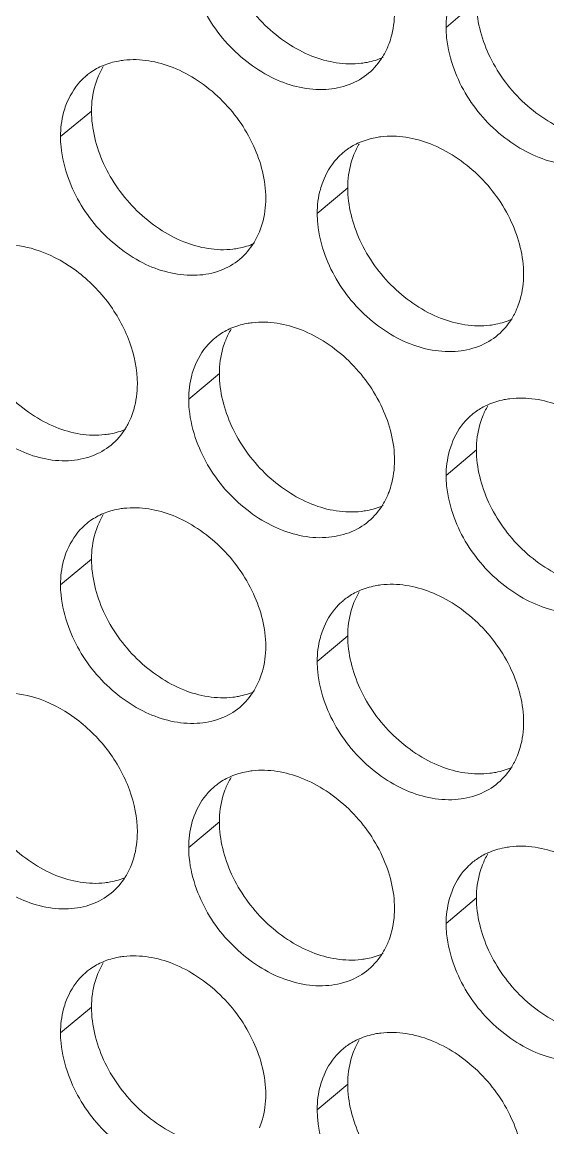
# Model space of a CAD drawing. Header units: millimetres. Extents: x 1177 to 4147, y 93 to 2194.
# Drawn here: x 2687.43 to 2696.66, y 778.39 to 797.82 of the extents above; entities that cross this region are included whole.
import ezdxf

# ---------------------------------------------------------------- set-up
doc = ezdxf.new("R2010")
doc.units = ezdxf.units.MM
doc.header["$LTSCALE"] = 0.1
doc.layers.get('0').update_dxf_attribs({"lineweight": 13})
doc.layers.add('标注', color=251, linetype='Continuous', lineweight=9)

# ---------------------------------------------------------------- blocks, each defined once
blk = doc.blocks.new('02')
at = {"layer": '标注'}
for p, q in [((4619.714, 731.53), (4618.955, 730.883)), ((4610.058, 728.784), (4609.28, 728.142)), ((4616.486, 726.857), (4615.721, 726.212)), ((4613.267, 722.192), (4612.496, 721.548)), ((4619.714, 720.28), (4618.955, 719.633)), ((4610.058, 717.534), (4609.28, 716.892)), ((4610.058, 717.534), (4609.28, 716.892)), ((4616.486, 715.607), (4615.721, 714.962)), ((4616.486, 715.607), (4615.721, 714.962)), ((4613.267, 710.942), (4612.496, 710.298)), ((4619.714, 709.03), (4618.955, 708.383)), ((4610.058, 706.284), (4609.28, 705.642)), ((4616.486, 704.357), (4615.721, 703.712))]:
    blk.add_line(p, q, dxfattribs=at)
for centre, radius, start, end in [((4615.73, 731.142), 1.912, 328.9787, 338.0529), ((4611.976, 728.914), 1.899, 148.7058, 157.8789), ((4610.945, 728.463), 1.579, 125.316, 129.5927), ((4618.416, 726.98), 1.912, 149.0222, 158.126), ((4617.403, 726.52), 1.599, 125.3449, 130.1938), ((4612.506, 726.471), 1.906, 328.8204, 337.9261), ((4618.964, 724.571), 1.919, 329.1361, 338.1835), ((4615.192, 722.318), 1.906, 148.8645, 158.0006), ((4614.169, 721.863), 1.589, 125.3301, 129.8922), ((4620.645, 719.934), 1.61, 125.3606, 130.4975), ((4621.65, 720.399), 1.919, 149.179, 158.2551), ((4609.291, 721.807), 1.899, 328.661, 337.8031), ((4615.73, 719.892), 1.912, 328.9787, 338.0529), ((4610.945, 717.213), 1.579, 125.316, 129.5927), ((4610.945, 717.213), 1.579, 125.316, 129.5927), ((4611.976, 717.664), 1.899, 148.7058, 157.8789), ((4611.976, 717.664), 1.899, 148.7058, 157.8789), ((4617.403, 715.27), 1.599, 125.3449, 130.1938), ((4617.403, 715.27), 1.599, 125.3449, 130.1938), ((4618.416, 715.73), 1.912, 149.0222, 158.126), ((4618.416, 715.73), 1.912, 149.0222, 158.126), ((4612.506, 715.221), 1.906, 328.8204, 337.9261), ((4612.506, 715.221), 1.906, 328.8204, 337.9261), ((4618.964, 713.321), 1.919, 329.1361, 338.1835), ((4618.964, 713.321), 1.919, 329.1361, 338.1835), ((4614.169, 710.613), 1.589, 125.3301, 129.8922), ((4615.192, 711.068), 1.906, 148.8645, 158.0006), ((4621.65, 709.149), 1.919, 149.179, 158.2551), ((4609.291, 710.557), 1.899, 328.661, 337.8031), ((4620.645, 708.684), 1.61, 125.3606, 130.4975), ((4615.73, 708.642), 1.912, 328.9787, 338.0529), ((4611.976, 706.414), 1.899, 148.7058, 157.8789), ((4610.945, 705.963), 1.579, 125.316, 129.5927), ((4618.416, 704.48), 1.912, 149.0222, 158.126), ((4617.403, 704.02), 1.599, 125.3449, 130.1938)]:
    blk.add_arc(centre, radius, start, end, dxfattribs=at)
for points, knots in [([(4613.267, 733.442), (4613.267, 732.991), (4613.51, 732.056), (4614.205, 731.078), (4614.955, 730.475), (4615.739, 730.05), (4616.413, 729.933), (4616.827, 729.983)], [0, 0, 0, 0, 0.246991, 0.512108, 0.644352, 0.77141, 1, 1, 1, 1]), ([(4624.148, 729.372), (4624.148, 729.822), (4623.902, 730.758), (4623.198, 731.73), (4622.441, 732.328), (4621.65, 732.749), (4620.973, 732.863), (4620.556, 732.811)], [0, 0, 0, 0, 0.246187, 0.510826, 0.643167, 0.770525, 1, 1, 1, 1]), ([(4612.695, 731.745), (4612.865, 731.279), (4613.269, 730.622), (4614.007, 729.957), (4614.803, 729.466), (4615.701, 729.252), (4616.522, 729.415), (4616.867, 729.612), (4617.011, 729.734)], [0, 0, 0, 0, 0.273173, 0.411313, 0.545072, 0.786333, 0.895775, 1, 1, 1, 1]), ([(4619.094, 731.673), (4619.071, 731.613), (4618.988, 731.357), (4618.955, 731.086), (4618.955, 730.883)], [0, 0, 0, 0, 0.242012, 1, 1, 1, 1]), ([(4619.714, 731.53), (4619.714, 731.08), (4619.958, 730.144), (4620.658, 729.17), (4621.412, 728.571), (4622.201, 728.149), (4622.877, 728.036), (4623.293, 728.088)], [0, 0, 0, 0, 0.246494, 0.511184, 0.643406, 0.77061, 1, 1, 1, 1]), ([(4617.504, 730.428), (4617.53, 730.491), (4617.623, 730.761), (4617.66, 731.048), (4617.66, 731.263)], [0, 0, 0, 0, 0.241585, 1, 1, 1, 1]), ([(4618.955, 730.883), (4618.955, 730.797), (4618.974, 730.438), (4619.061, 730.086), (4619.155, 729.831)], [0, 0, 0, 0, 0.240751, 1, 1, 1, 1]), ([(4614.43, 726.595), (4614.43, 727.046), (4614.186, 727.982), (4613.489, 728.959), (4612.738, 729.563), (4611.955, 729.989), (4611.282, 730.108), (4610.868, 730.06)], [0, 0, 0, 0, 0.246935, 0.51222, 0.644595, 0.771733, 1, 1, 1, 1]), ([(4616.827, 729.983), (4616.875, 729.989), (4617.061, 730.018), (4617.244, 730.073), (4617.373, 730.13)], [0, 0, 0, 0, 0.255784, 1, 1, 1, 1]), ([(4610.868, 730.06), (4610.823, 730.055), (4610.647, 730.028), (4610.473, 729.978), (4610.351, 729.927)], [0, 0, 0, 0, 0.255654, 1, 1, 1, 1]), ([(4619.155, 729.831), (4619.327, 729.364), (4619.735, 728.705), (4620.482, 728.043), (4621.286, 727.556), (4622.193, 727.351), (4623.018, 727.524), (4623.364, 727.726), (4623.508, 727.851)], [0, 0, 0, 0, 0.272504, 0.410462, 0.544153, 0.785671, 0.895417, 1, 1, 1, 1]), ([(4609.939, 729.68), (4609.881, 729.632), (4609.659, 729.42), (4609.499, 729.147), (4609.418, 728.931)], [0, 0, 0, 0, 0.245817, 1, 1, 1, 1]), ([(4610.217, 729.629), (4610.19, 729.565), (4610.096, 729.293), (4610.058, 729.002), (4610.058, 728.784)], [0, 0, 0, 0, 0.241186, 1, 1, 1, 1]), ([(4609.418, 728.931), (4609.395, 728.871), (4609.313, 728.615), (4609.28, 728.345), (4609.28, 728.142)], [0, 0, 0, 0, 0.241688, 1, 1, 1, 1]), ([(4610.058, 728.784), (4610.058, 728.333), (4610.299, 727.397), (4610.993, 726.418), (4611.74, 725.814), (4612.522, 725.387), (4613.194, 725.268), (4613.607, 725.317)], [0, 0, 0, 0, 0.247242, 0.512574, 0.644829, 0.771813, 1, 1, 1, 1]), ([(4620.899, 724.689), (4620.899, 725.139), (4620.654, 726.075), (4619.952, 727.049), (4619.198, 727.649), (4618.409, 728.071), (4617.733, 728.187), (4617.318, 728.137)], [0, 0, 0, 0, 0.246434, 0.511288, 0.64364, 0.770925, 1, 1, 1, 1]), ([(4609.28, 728.142), (4609.28, 728.056), (4609.299, 727.698), (4609.385, 727.345), (4609.478, 727.089)], [0, 0, 0, 0, 0.240605, 1, 1, 1, 1]), ([(4617.318, 728.137), (4617.27, 728.131), (4617.084, 728.102), (4616.902, 728.047), (4616.773, 727.991)], [0, 0, 0, 0, 0.25587, 1, 1, 1, 1]), ([(4616.37, 727.741), (4616.314, 727.693), (4616.097, 727.483), (4615.939, 727.215), (4615.859, 727.002)], [0, 0, 0, 0, 0.246074, 1, 1, 1, 1]), ([(4616.642, 727.692), (4616.616, 727.628), (4616.524, 727.359), (4616.486, 727.072), (4616.486, 726.857)], [0, 0, 0, 0, 0.241514, 1, 1, 1, 1]), ([(4609.478, 727.089), (4609.648, 726.624), (4610.049, 725.967), (4610.784, 725.3), (4611.575, 724.807), (4612.469, 724.589), (4613.288, 724.747), (4613.632, 724.941), (4613.776, 725.062)], [0, 0, 0, 0, 0.27351, 0.411743, 0.545537, 0.786668, 0.895956, 1, 1, 1, 1]), ([(4615.859, 727.002), (4615.837, 726.941), (4615.754, 726.686), (4615.721, 726.415), (4615.721, 726.212)], [0, 0, 0, 0, 0.241904, 1, 1, 1, 1]), ([(4616.486, 726.857), (4616.486, 726.407), (4616.729, 725.471), (4617.427, 724.495), (4618.179, 723.894), (4618.966, 723.471), (4619.641, 723.356), (4620.055, 723.407)], [0, 0, 0, 0, 0.246741, 0.511644, 0.643878, 0.771009, 1, 1, 1, 1]), ([(4614.272, 725.755), (4614.298, 725.819), (4614.392, 726.089), (4614.43, 726.378), (4614.43, 726.595)], [0, 0, 0, 0, 0.241422, 1, 1, 1, 1]), ([(4615.721, 726.212), (4615.721, 726.126), (4615.74, 725.767), (4615.827, 725.414), (4615.92, 725.159)], [0, 0, 0, 0, 0.240702, 1, 1, 1, 1]), ([(4608.638, 725.31), (4608.387, 725.386), (4607.882, 725.465), (4607.376, 725.372), (4607.153, 725.281)], [0, 0, 0, 0, 0.521913, 1, 1, 1, 1]), ([(4613.607, 725.317), (4613.653, 725.323), (4613.835, 725.351), (4614.014, 725.403), (4614.139, 725.458)], [0, 0, 0, 0, 0.255679, 1, 1, 1, 1]), ([(4611.209, 721.935), (4611.209, 722.292), (4611.053, 723.036), (4610.498, 724.037), (4609.671, 724.842), (4608.989, 725.204), (4608.638, 725.31)], [0, 0, 0, 0, 0.238714, 0.495406, 0.754851, 1, 1, 1, 1]), ([(4615.92, 725.159), (4616.091, 724.693), (4616.498, 724.035), (4617.24, 723.371), (4618.04, 722.882), (4618.943, 722.673), (4619.766, 722.841), (4620.111, 723.04), (4620.255, 723.164)], [0, 0, 0, 0, 0.272838, 0.410886, 0.544611, 0.786, 0.895595, 1, 1, 1, 1]), ([(4620.745, 723.858), (4620.77, 723.922), (4620.862, 724.189), (4620.899, 724.475), (4620.899, 724.689)], [0, 0, 0, 0, 0.241748, 1, 1, 1, 1]), ([(4606.857, 724.134), (4606.857, 723.683), (4607.098, 722.747), (4607.789, 721.766), (4608.535, 721.16), (4609.314, 720.731), (4609.984, 720.611), (4610.396, 720.659)], [0, 0, 0, 0, 0.247494, 0.513042, 0.645309, 0.772218, 1, 1, 1, 1]), ([(4614.089, 723.47), (4614.042, 723.464), (4613.861, 723.436), (4613.683, 723.384), (4613.557, 723.33)], [0, 0, 0, 0, 0.255763, 1, 1, 1, 1]), ([(4617.66, 720.013), (4617.66, 720.464), (4617.416, 721.4), (4616.716, 722.375), (4615.963, 722.977), (4615.177, 723.401), (4614.503, 723.519), (4614.089, 723.47)], [0, 0, 0, 0, 0.246684, 0.511753, 0.644116, 0.771328, 1, 1, 1, 1]), ([(4620.055, 723.407), (4620.105, 723.413), (4620.296, 723.443), (4620.484, 723.501), (4620.615, 723.56)], [0, 0, 0, 0, 0.255887, 1, 1, 1, 1]), ([(4613.15, 723.082), (4613.093, 723.034), (4612.873, 722.823), (4612.714, 722.552), (4612.634, 722.338)], [0, 0, 0, 0, 0.245947, 1, 1, 1, 1]), ([(4613.425, 723.032), (4613.399, 722.968), (4613.305, 722.697), (4613.267, 722.408), (4613.267, 722.192)], [0, 0, 0, 0, 0.241351, 1, 1, 1, 1]), ([(4606.271, 722.44), (4606.44, 721.975), (4606.839, 721.319), (4607.569, 720.651), (4608.356, 720.156), (4609.246, 719.934), (4610.062, 720.087), (4610.406, 720.279), (4610.551, 720.398)], [0, 0, 0, 0, 0.27385, 0.412176, 0.546005, 0.787007, 0.896139, 1, 1, 1, 1]), ([(4612.634, 722.338), (4612.611, 722.277), (4612.529, 722.022), (4612.496, 721.751), (4612.496, 721.548)], [0, 0, 0, 0, 0.241796, 1, 1, 1, 1]), ([(4613.267, 722.192), (4613.267, 721.741), (4613.51, 720.806), (4614.205, 719.828), (4614.955, 719.225), (4615.739, 718.8), (4616.413, 718.683), (4616.827, 718.733)], [0, 0, 0, 0, 0.246991, 0.512108, 0.644352, 0.77141, 1, 1, 1, 1]), ([(4611.049, 721.09), (4611.075, 721.154), (4611.17, 721.426), (4611.209, 721.717), (4611.209, 721.935)], [0, 0, 0, 0, 0.241257, 1, 1, 1, 1]), ([(4612.496, 721.548), (4612.496, 721.462), (4612.515, 721.104), (4612.601, 720.751), (4612.695, 720.495)], [0, 0, 0, 0, 0.240653, 1, 1, 1, 1]), ([(4620.556, 721.561), (4620.507, 721.555), (4620.316, 721.525), (4620.129, 721.468), (4619.998, 721.409)], [0, 0, 0, 0, 0.255975, 1, 1, 1, 1]), ([(4624.148, 718.122), (4624.148, 718.572), (4623.902, 719.508), (4623.198, 720.48), (4622.441, 721.078), (4621.65, 721.499), (4620.973, 721.613), (4620.556, 721.561)], [0, 0, 0, 0, 0.246187, 0.510826, 0.643167, 0.770525, 1, 1, 1, 1]), ([(4619.599, 721.158), (4619.543, 721.11), (4619.329, 720.901), (4619.173, 720.634), (4619.094, 720.423)], [0, 0, 0, 0, 0.246198, 1, 1, 1, 1]), ([(4619.868, 721.11), (4619.843, 721.046), (4619.751, 720.779), (4619.714, 720.494), (4619.714, 720.28)], [0, 0, 0, 0, 0.241677, 1, 1, 1, 1]), ([(4610.396, 720.659), (4610.441, 720.664), (4610.618, 720.691), (4610.792, 720.741), (4610.915, 720.793)], [0, 0, 0, 0, 0.255573, 1, 1, 1, 1]), ([(4612.695, 720.495), (4612.865, 720.029), (4613.269, 719.372), (4614.007, 718.707), (4614.803, 718.216), (4615.701, 718.002), (4616.522, 718.165), (4616.867, 718.362), (4617.011, 718.484)], [0, 0, 0, 0, 0.273173, 0.411313, 0.545072, 0.786333, 0.895775, 1, 1, 1, 1]), ([(4619.094, 720.423), (4619.071, 720.363), (4618.988, 720.107), (4618.955, 719.836), (4618.955, 719.633)], [0, 0, 0, 0, 0.242012, 1, 1, 1, 1]), ([(4619.714, 720.28), (4619.714, 719.83), (4619.958, 718.894), (4620.658, 717.92), (4621.412, 717.321), (4622.201, 716.899), (4622.877, 716.786), (4623.293, 716.838)], [0, 0, 0, 0, 0.246494, 0.511184, 0.643406, 0.77061, 1, 1, 1, 1]), ([(4617.504, 719.178), (4617.53, 719.241), (4617.623, 719.511), (4617.66, 719.798), (4617.66, 720.013)], [0, 0, 0, 0, 0.241585, 1, 1, 1, 1]), ([(4618.955, 719.633), (4618.955, 719.547), (4618.974, 719.188), (4619.061, 718.836), (4619.155, 718.581)], [0, 0, 0, 0, 0.240751, 1, 1, 1, 1]), ([(4610.868, 718.81), (4610.823, 718.805), (4610.647, 718.778), (4610.473, 718.728), (4610.351, 718.677)], [0, 0, 0, 0, 0.255654, 1, 1, 1, 1]), ([(4610.868, 718.81), (4610.823, 718.805), (4610.647, 718.778), (4610.473, 718.728), (4610.351, 718.677)], [0, 0, 0, 0, 0.255654, 1, 1, 1, 1]), ([(4614.43, 715.345), (4614.43, 715.796), (4614.186, 716.732), (4613.489, 717.709), (4612.738, 718.313), (4611.955, 718.739), (4611.282, 718.858), (4610.868, 718.81)], [0, 0, 0, 0, 0.246935, 0.51222, 0.644595, 0.771733, 1, 1, 1, 1]), ([(4614.43, 715.345), (4614.43, 715.796), (4614.186, 716.732), (4613.489, 717.709), (4612.738, 718.313), (4611.955, 718.739), (4611.282, 718.858), (4610.868, 718.81)], [0, 0, 0, 0, 0.246935, 0.51222, 0.644595, 0.771733, 1, 1, 1, 1]), ([(4616.827, 718.733), (4616.875, 718.739), (4617.061, 718.768), (4617.244, 718.823), (4617.373, 718.88)], [0, 0, 0, 0, 0.255784, 1, 1, 1, 1]), ([(4619.155, 718.581), (4619.327, 718.114), (4619.735, 717.455), (4620.482, 716.793), (4621.286, 716.306), (4622.193, 716.101), (4623.018, 716.274), (4623.364, 716.476), (4623.508, 716.601)], [0, 0, 0, 0, 0.272504, 0.410462, 0.544153, 0.785671, 0.895417, 1, 1, 1, 1]), ([(4609.939, 718.43), (4609.881, 718.382), (4609.659, 718.17), (4609.499, 717.897), (4609.418, 717.681)], [0, 0, 0, 0, 0.245817, 1, 1, 1, 1]), ([(4609.939, 718.43), (4609.881, 718.382), (4609.659, 718.17), (4609.499, 717.897), (4609.418, 717.681)], [0, 0, 0, 0, 0.245817, 1, 1, 1, 1]), ([(4610.217, 718.379), (4610.19, 718.315), (4610.096, 718.043), (4610.058, 717.752), (4610.058, 717.534)], [0, 0, 0, 0, 0.241186, 1, 1, 1, 1]), ([(4610.217, 718.379), (4610.19, 718.315), (4610.096, 718.043), (4610.058, 717.752), (4610.058, 717.534)], [0, 0, 0, 0, 0.241186, 1, 1, 1, 1]), ([(4609.418, 717.681), (4609.395, 717.621), (4609.313, 717.365), (4609.28, 717.095), (4609.28, 716.892)], [0, 0, 0, 0, 0.241688, 1, 1, 1, 1]), ([(4609.418, 717.681), (4609.395, 717.621), (4609.313, 717.365), (4609.28, 717.095), (4609.28, 716.892)], [0, 0, 0, 0, 0.241688, 1, 1, 1, 1]), ([(4610.058, 717.534), (4610.058, 717.083), (4610.299, 716.147), (4610.993, 715.168), (4611.74, 714.564), (4612.522, 714.137), (4613.194, 714.018), (4613.607, 714.067)], [0, 0, 0, 0, 0.247242, 0.512574, 0.644829, 0.771813, 1, 1, 1, 1]), ([(4610.058, 717.534), (4610.058, 717.083), (4610.299, 716.147), (4610.993, 715.168), (4611.74, 714.564), (4612.522, 714.137), (4613.194, 714.018), (4613.607, 714.067)], [0, 0, 0, 0, 0.247242, 0.512574, 0.644829, 0.771813, 1, 1, 1, 1]), ([(4609.28, 716.892), (4609.28, 716.806), (4609.299, 716.448), (4609.385, 716.095), (4609.478, 715.839)], [0, 0, 0, 0, 0.240605, 1, 1, 1, 1]), ([(4609.28, 716.892), (4609.28, 716.806), (4609.299, 716.448), (4609.385, 716.095), (4609.478, 715.839)], [0, 0, 0, 0, 0.240605, 1, 1, 1, 1]), ([(4617.318, 716.887), (4617.27, 716.881), (4617.084, 716.852), (4616.902, 716.797), (4616.773, 716.741)], [0, 0, 0, 0, 0.25587, 1, 1, 1, 1]), ([(4617.318, 716.887), (4617.27, 716.881), (4617.084, 716.852), (4616.902, 716.797), (4616.773, 716.741)], [0, 0, 0, 0, 0.25587, 1, 1, 1, 1]), ([(4620.899, 713.439), (4620.899, 713.889), (4620.654, 714.825), (4619.952, 715.799), (4619.198, 716.399), (4618.409, 716.821), (4617.733, 716.937), (4617.318, 716.887)], [0, 0, 0, 0, 0.246434, 0.511288, 0.64364, 0.770925, 1, 1, 1, 1]), ([(4620.899, 713.439), (4620.899, 713.889), (4620.654, 714.825), (4619.952, 715.799), (4619.198, 716.399), (4618.409, 716.821), (4617.733, 716.937), (4617.318, 716.887)], [0, 0, 0, 0, 0.246434, 0.511288, 0.64364, 0.770925, 1, 1, 1, 1]), ([(4616.37, 716.491), (4616.314, 716.443), (4616.097, 716.233), (4615.939, 715.965), (4615.859, 715.752)], [0, 0, 0, 0, 0.246074, 1, 1, 1, 1]), ([(4616.37, 716.491), (4616.314, 716.443), (4616.097, 716.233), (4615.939, 715.965), (4615.859, 715.752)], [0, 0, 0, 0, 0.246074, 1, 1, 1, 1]), ([(4616.642, 716.442), (4616.616, 716.378), (4616.524, 716.109), (4616.486, 715.822), (4616.486, 715.607)], [0, 0, 0, 0, 0.241514, 1, 1, 1, 1]), ([(4616.642, 716.442), (4616.616, 716.378), (4616.524, 716.109), (4616.486, 715.822), (4616.486, 715.607)], [0, 0, 0, 0, 0.241514, 1, 1, 1, 1]), ([(4609.478, 715.839), (4609.648, 715.374), (4610.049, 714.717), (4610.784, 714.05), (4611.575, 713.557), (4612.469, 713.339), (4613.288, 713.497), (4613.632, 713.691), (4613.776, 713.812)], [0, 0, 0, 0, 0.27351, 0.411743, 0.545537, 0.786668, 0.895956, 1, 1, 1, 1]), ([(4609.478, 715.839), (4609.648, 715.374), (4610.049, 714.717), (4610.784, 714.05), (4611.575, 713.557), (4612.469, 713.339), (4613.288, 713.497), (4613.632, 713.691), (4613.776, 713.812)], [0, 0, 0, 0, 0.27351, 0.411743, 0.545537, 0.786668, 0.895956, 1, 1, 1, 1]), ([(4615.859, 715.752), (4615.837, 715.691), (4615.754, 715.436), (4615.721, 715.165), (4615.721, 714.962)], [0, 0, 0, 0, 0.241904, 1, 1, 1, 1]), ([(4615.859, 715.752), (4615.837, 715.691), (4615.754, 715.436), (4615.721, 715.165), (4615.721, 714.962)], [0, 0, 0, 0, 0.241904, 1, 1, 1, 1]), ([(4616.486, 715.607), (4616.486, 715.157), (4616.729, 714.221), (4617.427, 713.245), (4618.179, 712.644), (4618.966, 712.221), (4619.641, 712.106), (4620.055, 712.157)], [0, 0, 0, 0, 0.246741, 0.511644, 0.643878, 0.771009, 1, 1, 1, 1]), ([(4616.486, 715.607), (4616.486, 715.157), (4616.729, 714.221), (4617.427, 713.245), (4618.179, 712.644), (4618.966, 712.221), (4619.641, 712.106), (4620.055, 712.157)], [0, 0, 0, 0, 0.246741, 0.511644, 0.643878, 0.771009, 1, 1, 1, 1]), ([(4614.272, 714.505), (4614.298, 714.569), (4614.392, 714.839), (4614.43, 715.128), (4614.43, 715.345)], [0, 0, 0, 0, 0.241422, 1, 1, 1, 1]), ([(4614.272, 714.505), (4614.298, 714.569), (4614.392, 714.839), (4614.43, 715.128), (4614.43, 715.345)], [0, 0, 0, 0, 0.241422, 1, 1, 1, 1]), ([(4615.721, 714.962), (4615.721, 714.876), (4615.74, 714.517), (4615.827, 714.164), (4615.92, 713.909)], [0, 0, 0, 0, 0.240702, 1, 1, 1, 1]), ([(4615.721, 714.962), (4615.721, 714.876), (4615.74, 714.517), (4615.827, 714.164), (4615.92, 713.909)], [0, 0, 0, 0, 0.240702, 1, 1, 1, 1]), ([(4608.638, 714.06), (4608.387, 714.136), (4607.882, 714.215), (4607.376, 714.122), (4607.153, 714.031)], [0, 0, 0, 0, 0.521913, 1, 1, 1, 1]), ([(4611.209, 710.685), (4611.209, 711.042), (4611.053, 711.786), (4610.498, 712.787), (4609.671, 713.592), (4608.989, 713.954), (4608.638, 714.06)], [0, 0, 0, 0, 0.238714, 0.495406, 0.754851, 1, 1, 1, 1]), ([(4613.607, 714.067), (4613.653, 714.073), (4613.835, 714.101), (4614.014, 714.153), (4614.139, 714.208)], [0, 0, 0, 0, 0.255679, 1, 1, 1, 1]), ([(4613.607, 714.067), (4613.653, 714.073), (4613.835, 714.101), (4614.014, 714.153), (4614.139, 714.208)], [0, 0, 0, 0, 0.255679, 1, 1, 1, 1]), ([(4615.92, 713.909), (4616.091, 713.443), (4616.498, 712.785), (4617.24, 712.121), (4618.04, 711.632), (4618.943, 711.423), (4619.766, 711.591), (4620.111, 711.79), (4620.255, 711.914)], [0, 0, 0, 0, 0.272838, 0.410886, 0.544611, 0.786, 0.895595, 1, 1, 1, 1]), ([(4615.92, 713.909), (4616.091, 713.443), (4616.498, 712.785), (4617.24, 712.121), (4618.04, 711.632), (4618.943, 711.423), (4619.766, 711.591), (4620.111, 711.79), (4620.255, 711.914)], [0, 0, 0, 0, 0.272838, 0.410886, 0.544611, 0.786, 0.895595, 1, 1, 1, 1]), ([(4620.745, 712.608), (4620.77, 712.672), (4620.862, 712.939), (4620.899, 713.225), (4620.899, 713.439)], [0, 0, 0, 0, 0.241748, 1, 1, 1, 1]), ([(4620.745, 712.608), (4620.77, 712.672), (4620.862, 712.939), (4620.899, 713.225), (4620.899, 713.439)], [0, 0, 0, 0, 0.241748, 1, 1, 1, 1]), ([(4606.857, 712.884), (4606.857, 712.433), (4607.098, 711.497), (4607.789, 710.516), (4608.535, 709.91), (4609.314, 709.481), (4609.984, 709.361), (4610.396, 709.409)], [0, 0, 0, 0, 0.247494, 0.513042, 0.645309, 0.772218, 1, 1, 1, 1]), ([(4614.089, 712.22), (4614.042, 712.214), (4613.861, 712.186), (4613.683, 712.134), (4613.557, 712.08)], [0, 0, 0, 0, 0.255763, 1, 1, 1, 1]), ([(4617.66, 708.763), (4617.66, 709.214), (4617.416, 710.15), (4616.716, 711.125), (4615.963, 711.727), (4615.177, 712.151), (4614.503, 712.269), (4614.089, 712.22)], [0, 0, 0, 0, 0.246684, 0.511753, 0.644116, 0.771328, 1, 1, 1, 1]), ([(4620.055, 712.157), (4620.105, 712.163), (4620.296, 712.193), (4620.484, 712.251), (4620.615, 712.31)], [0, 0, 0, 0, 0.255887, 1, 1, 1, 1]), ([(4620.055, 712.157), (4620.105, 712.163), (4620.296, 712.193), (4620.484, 712.251), (4620.615, 712.31)], [0, 0, 0, 0, 0.255887, 1, 1, 1, 1]), ([(4613.15, 711.832), (4613.093, 711.784), (4612.873, 711.573), (4612.714, 711.302), (4612.634, 711.088)], [0, 0, 0, 0, 0.245947, 1, 1, 1, 1]), ([(4613.425, 711.782), (4613.399, 711.718), (4613.305, 711.447), (4613.267, 711.158), (4613.267, 710.942)], [0, 0, 0, 0, 0.241351, 1, 1, 1, 1]), ([(4606.271, 711.19), (4606.44, 710.725), (4606.839, 710.069), (4607.569, 709.401), (4608.356, 708.906), (4609.246, 708.684), (4610.062, 708.837), (4610.406, 709.029), (4610.551, 709.148)], [0, 0, 0, 0, 0.27385, 0.412176, 0.546005, 0.787007, 0.896139, 1, 1, 1, 1]), ([(4612.634, 711.088), (4612.611, 711.027), (4612.529, 710.772), (4612.496, 710.501), (4612.496, 710.298)], [0, 0, 0, 0, 0.241796, 1, 1, 1, 1]), ([(4611.049, 709.84), (4611.075, 709.904), (4611.17, 710.176), (4611.209, 710.467), (4611.209, 710.685)], [0, 0, 0, 0, 0.241257, 1, 1, 1, 1]), ([(4613.267, 710.942), (4613.267, 710.491), (4613.51, 709.556), (4614.205, 708.578), (4614.955, 707.975), (4615.739, 707.55), (4616.413, 707.433), (4616.827, 707.483)], [0, 0, 0, 0, 0.246991, 0.512108, 0.644352, 0.77141, 1, 1, 1, 1]), ([(4612.496, 710.298), (4612.496, 710.212), (4612.515, 709.854), (4612.601, 709.501), (4612.695, 709.245)], [0, 0, 0, 0, 0.240653, 1, 1, 1, 1]), ([(4620.556, 710.311), (4620.507, 710.305), (4620.316, 710.275), (4620.129, 710.218), (4619.998, 710.159)], [0, 0, 0, 0, 0.255975, 1, 1, 1, 1]), ([(4624.148, 706.872), (4624.148, 707.322), (4623.902, 708.258), (4623.198, 709.23), (4622.441, 709.828), (4621.65, 710.249), (4620.973, 710.363), (4620.556, 710.311)], [0, 0, 0, 0, 0.246187, 0.510826, 0.643167, 0.770525, 1, 1, 1, 1]), ([(4619.599, 709.908), (4619.543, 709.86), (4619.329, 709.651), (4619.173, 709.384), (4619.094, 709.173)], [0, 0, 0, 0, 0.246198, 1, 1, 1, 1]), ([(4619.868, 709.86), (4619.843, 709.796), (4619.751, 709.529), (4619.714, 709.244), (4619.714, 709.03)], [0, 0, 0, 0, 0.241677, 1, 1, 1, 1]), ([(4610.396, 709.409), (4610.441, 709.414), (4610.618, 709.441), (4610.792, 709.491), (4610.915, 709.543)], [0, 0, 0, 0, 0.255573, 1, 1, 1, 1]), ([(4612.695, 709.245), (4612.865, 708.779), (4613.269, 708.122), (4614.007, 707.457), (4614.803, 706.966), (4615.701, 706.752), (4616.522, 706.915), (4616.867, 707.112), (4617.011, 707.234)], [0, 0, 0, 0, 0.273173, 0.411313, 0.545072, 0.786333, 0.895775, 1, 1, 1, 1]), ([(4619.094, 709.173), (4619.071, 709.113), (4618.988, 708.857), (4618.955, 708.586), (4618.955, 708.383)], [0, 0, 0, 0, 0.242012, 1, 1, 1, 1]), ([(4619.714, 709.03), (4619.714, 708.58), (4619.958, 707.644), (4620.658, 706.67), (4621.412, 706.071), (4622.201, 705.649), (4622.877, 705.536), (4623.293, 705.588)], [0, 0, 0, 0, 0.246494, 0.511184, 0.643406, 0.77061, 1, 1, 1, 1]), ([(4617.504, 707.928), (4617.53, 707.991), (4617.623, 708.261), (4617.66, 708.548), (4617.66, 708.763)], [0, 0, 0, 0, 0.241585, 1, 1, 1, 1]), ([(4618.955, 708.383), (4618.955, 708.297), (4618.974, 707.938), (4619.061, 707.586), (4619.155, 707.331)], [0, 0, 0, 0, 0.240751, 1, 1, 1, 1]), ([(4616.827, 707.483), (4616.875, 707.489), (4617.061, 707.518), (4617.244, 707.573), (4617.373, 707.63)], [0, 0, 0, 0, 0.255784, 1, 1, 1, 1]), ([(4610.868, 707.56), (4610.823, 707.555), (4610.647, 707.528), (4610.473, 707.478), (4610.351, 707.427)], [0, 0, 0, 0, 0.255654, 1, 1, 1, 1]), ([(4614.43, 704.095), (4614.43, 704.546), (4614.186, 705.482), (4613.489, 706.459), (4612.738, 707.063), (4611.955, 707.489), (4611.282, 707.608), (4610.868, 707.56)], [0, 0, 0, 0, 0.246935, 0.51222, 0.644595, 0.771733, 1, 1, 1, 1]), ([(4609.939, 707.18), (4609.881, 707.132), (4609.659, 706.92), (4609.499, 706.647), (4609.418, 706.431)], [0, 0, 0, 0, 0.245817, 1, 1, 1, 1]), ([(4610.217, 707.129), (4610.19, 707.065), (4610.096, 706.793), (4610.058, 706.502), (4610.058, 706.284)], [0, 0, 0, 0, 0.241186, 1, 1, 1, 1]), ([(4619.155, 707.331), (4619.327, 706.864), (4619.735, 706.205), (4620.482, 705.543), (4621.286, 705.056), (4622.193, 704.851), (4623.018, 705.024), (4623.364, 705.226), (4623.508, 705.351)], [0, 0, 0, 0, 0.272504, 0.410462, 0.544153, 0.785671, 0.895417, 1, 1, 1, 1]), ([(4609.418, 706.431), (4609.395, 706.371), (4609.313, 706.115), (4609.28, 705.845), (4609.28, 705.642)], [0, 0, 0, 0, 0.241688, 1, 1, 1, 1]), ([(4610.058, 706.284), (4610.058, 705.833), (4610.299, 704.897), (4610.993, 703.918), (4611.74, 703.314), (4612.522, 702.887), (4613.194, 702.768), (4613.607, 702.817)], [0, 0, 0, 0, 0.247242, 0.512574, 0.644829, 0.771813, 1, 1, 1, 1]), ([(4620.899, 702.189), (4620.899, 702.639), (4620.654, 703.575), (4619.952, 704.549), (4619.198, 705.149), (4618.409, 705.571), (4617.733, 705.687), (4617.318, 705.637)], [0, 0, 0, 0, 0.246434, 0.511288, 0.64364, 0.770925, 1, 1, 1, 1]), ([(4609.28, 705.642), (4609.28, 705.556), (4609.299, 705.198), (4609.385, 704.845), (4609.478, 704.589)], [0, 0, 0, 0, 0.240605, 1, 1, 1, 1]), ([(4617.318, 705.637), (4617.27, 705.631), (4617.084, 705.602), (4616.902, 705.547), (4616.773, 705.491)], [0, 0, 0, 0, 0.25587, 1, 1, 1, 1]), ([(4616.37, 705.241), (4616.314, 705.193), (4616.097, 704.983), (4615.939, 704.715), (4615.859, 704.502)], [0, 0, 0, 0, 0.246074, 1, 1, 1, 1]), ([(4616.642, 705.192), (4616.616, 705.128), (4616.524, 704.859), (4616.486, 704.572), (4616.486, 704.357)], [0, 0, 0, 0, 0.241514, 1, 1, 1, 1]), ([(4609.478, 704.589), (4609.648, 704.124), (4610.049, 703.467), (4610.784, 702.8), (4611.575, 702.307), (4612.469, 702.089), (4613.288, 702.247), (4613.632, 702.441), (4613.776, 702.562)], [0, 0, 0, 0, 0.27351, 0.411743, 0.545537, 0.786668, 0.895956, 1, 1, 1, 1]), ([(4615.859, 704.502), (4615.837, 704.441), (4615.754, 704.186), (4615.721, 703.915), (4615.721, 703.712)], [0, 0, 0, 0, 0.241904, 1, 1, 1, 1]), ([(4616.486, 704.357), (4616.486, 703.907), (4616.729, 702.971), (4617.427, 701.995), (4618.179, 701.394), (4618.966, 700.971), (4619.641, 700.856), (4620.055, 700.907)], [0, 0, 0, 0, 0.246741, 0.511644, 0.643878, 0.771009, 1, 1, 1, 1]), ([(4614.272, 703.255), (4614.298, 703.319), (4614.392, 703.589), (4614.43, 703.878), (4614.43, 704.095)], [0, 0, 0, 0, 0.241422, 1, 1, 1, 1]), ([(4615.721, 703.712), (4615.721, 703.626), (4615.74, 703.267), (4615.827, 702.914), (4615.92, 702.659)], [0, 0, 0, 0, 0.240702, 1, 1, 1, 1])]:
    blk.add_open_spline(points, degree=3, knots=knots, dxfattribs=at)
for points in [[(4617.011, 729.734), (4617.152, 729.854), (4617.274, 729.999), (4617.369, 730.157)], [(4610.351, 729.927), (4610.239, 729.88), (4610.131, 729.821), (4610.032, 729.751)], [(4616.773, 727.991), (4616.669, 727.945), (4616.57, 727.89), (4616.477, 727.824)], [(4613.776, 725.062), (4613.918, 725.181), (4614.04, 725.326), (4614.136, 725.484)], [(4620.255, 723.164), (4620.395, 723.284), (4620.516, 723.429), (4620.611, 723.587)], [(4613.557, 723.33), (4613.45, 723.284), (4613.346, 723.227), (4613.25, 723.159)], [(4619.998, 721.409), (4619.898, 721.364), (4619.802, 721.31), (4619.713, 721.247)], [(4610.551, 720.398), (4610.693, 720.516), (4610.816, 720.661), (4610.913, 720.819)], [(4617.011, 718.484), (4617.152, 718.604), (4617.274, 718.749), (4617.369, 718.907)], [(4610.351, 718.677), (4610.239, 718.63), (4610.131, 718.571), (4610.032, 718.501)], [(4610.351, 718.677), (4610.239, 718.63), (4610.131, 718.571), (4610.032, 718.501)], [(4616.773, 716.741), (4616.669, 716.695), (4616.57, 716.64), (4616.477, 716.574)], [(4616.773, 716.741), (4616.669, 716.695), (4616.57, 716.64), (4616.477, 716.574)], [(4613.776, 713.812), (4613.918, 713.931), (4614.04, 714.076), (4614.136, 714.234)], [(4613.776, 713.812), (4613.918, 713.931), (4614.04, 714.076), (4614.136, 714.234)], [(4620.255, 711.914), (4620.395, 712.034), (4620.516, 712.179), (4620.611, 712.337)], [(4620.255, 711.914), (4620.395, 712.034), (4620.516, 712.179), (4620.611, 712.337)], [(4613.557, 712.08), (4613.45, 712.034), (4613.346, 711.977), (4613.25, 711.909)], [(4619.998, 710.159), (4619.898, 710.114), (4619.802, 710.06), (4619.713, 709.997)], [(4610.551, 709.148), (4610.693, 709.266), (4610.816, 709.411), (4610.913, 709.569)], [(4617.011, 707.234), (4617.152, 707.354), (4617.274, 707.499), (4617.369, 707.657)], [(4610.351, 707.427), (4610.239, 707.38), (4610.131, 707.321), (4610.032, 707.251)], [(4616.773, 705.491), (4616.669, 705.445), (4616.57, 705.39), (4616.477, 705.324)]]:
    blk.add_open_spline(points, degree=3, dxfattribs=at)

msp = doc.modelspace()

# ---------------------------------------------------------------- block references
at = {"xscale": 0.7, "yscale": 0.7, "zscale": 0.7}
msp.add_blockref('02', (-538.391, 286.112), dxfattribs=at)

doc.saveas('drawing.dxf')
